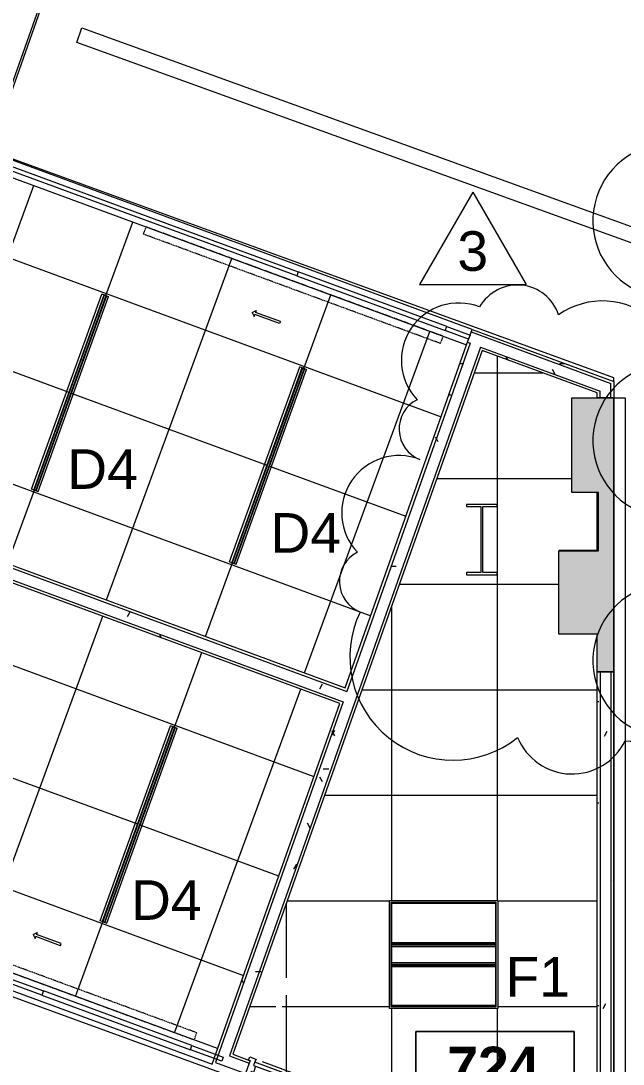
# Model space of a CAD drawing. Header units: inches. Extents: x -2332 to 1043, y -456 to 2193.
# Drawn here: x 31.1 to 168.1, y 247.8 to 484.9 of the extents above; entities that cross this region are included whole.
import ezdxf

# ---------------------------------------------------------------- set-up
doc = ezdxf.new("R2010")
doc.units = ezdxf.units.IN
doc.header["$MEASUREMENT"] = 0
doc.linetypes.add('Dash 1_16_', pattern=[0.125, 0.0625, -0.0625])
for name, color, linetype, lineweight in [('5033_00_7th-9th Floors_Updated_dwg', 8, 'Continuous', 9), ('A-AREA-IDEN', 2, 'Continuous', 9), ('A-CLNG', 13, 'Continuous', 13), ('A-CLNG-PATT', 13, 'Continuous', 13), ('A-DETL-GENF', 92, 'Continuous', 9), ('A-DOOR', 31, 'Continuous', 13), ('A-GENM', 13, 'Continuous', 9), ('A-GLAZ-CURT', 52, 'Continuous', 13), ('A-WALL', 113, 'Continuous', 13), ('A-WALL-PATT', 111, 'Continuous', 13), ('COLUMN', 7, 'Continuous', 9), ('E-LITE-EQPM', 33, 'Continuous', 9), ('E-LITE-EQPM-IDEN', 33, 'Continuous', 9), ('G-ANNO-REVC', 71, 'Continuous', 9), ('G-ANNO-REVC-IDEN', 71, 'Continuous', 9), ('I-WALL', 2, 'Continuous', 13)]:
    doc.layers.add(name, color=color, linetype=linetype, lineweight=lineweight)
doc.styles.add('Arial', font='arial.ttf', dxfattribs={"height": 9})
doc.styles.add('Swis721 Lt BT_B', font='', dxfattribs={"height": 9})
doc.styles.get('Swis721 Lt BT_B').set_extended_font_data('Swis721 Lt BT', bold=True)
pattern_1 = [(0, (0, 0), (30.72, 7.68), [1.267, -21.773, 1.267, -21.773, -122.88]), (0, (0, 0), (30.72, 7.68), [-46.08, 1.267, -44.813, 1.267, -21.773, -53.76]), (0, (0, 0), (30.72, 7.68), [-115.2, 1.267, -14.093, 1.267, -37.133]), (120, (11.52, 3.84), (-22.01108, 22.7643), [1.267, -21.773, 1.267, -21.773, -122.88]), (120, (11.52, 3.84), (-22.01108, 22.7643), [-46.08, 1.267, -44.813, 1.267, -21.773, -53.76]), (120, (11.52, 3.84), (-22.01108, 22.7643), [-115.2, 1.267, -14.093, 1.267, -37.133]), (240, (15.36, 19.2), (-8.70892, -30.4443), [1.267, -21.773, 1.267, -21.773, -122.88]), (240, (15.36, 19.2), (-8.70892, -30.4443), [-46.08, 1.267, -44.813, 1.267, -21.773, -53.76]), (240, (15.36, 19.2), (-8.70892, -30.4443), [-115.2, 1.267, -14.093, 1.267, -37.133])]

# ---------------------------------------------------------------- blocks, each defined once
blk = doc.blocks.new('5033_00_7th-9th Floors_Updated_dwg-8585573-7TH FLOOR REFLECTED CEILING PLAN')
at = {"layer": 'COLUMN', "color": 170}
for p, q in [((136.2, 194.5), (137.02, 194.5)), ((136.2, 194.5), (137.02, 194.5)), ((162.21, 184.5), (153.46, 184.5)), ((153.46, 184.5), (162.21, 184.5))]:
    blk.add_line(p, q, dxfattribs=at)
at = {"layer": 'COLUMN'}
for p, q in [((162.46, 184.5), (162.21, 184.5)), ((162.21, 184.5), (162.46, 184.5))]:
    blk.add_line(p, q, dxfattribs=at)
at = {"layer": 'COLUMN', "color": 170, "flags": 128}
for points in [[(132.45, 195), (132.45, 194.87), (132.45, 194.75), (132.45, 194.62), (132.45, 194.5)], [(139.45, 195), (137.7, 195), (135.95, 195), (134.2, 195), (132.45, 195)], [(132.45, 195), (132.45, 194.87), (132.45, 194.75), (132.45, 194.62), (132.45, 194.5)], [(139.45, 195), (137.7, 195), (135.95, 195), (134.2, 195), (132.45, 195)], [(132.45, 194.5), (133.27, 194.5), (134.08, 194.5), (134.89, 194.5), (135.7, 194.5)], [(132.45, 194.5), (133.27, 194.5), (134.08, 194.5), (134.89, 194.5), (135.7, 194.5)], [(135.7, 194.5), (135.7, 190.75), (135.7, 187), (135.7, 183.25), (135.7, 179.5)], [(135.7, 194.5), (135.7, 190.75), (135.7, 187), (135.7, 183.25), (135.7, 179.5)], [(136.2, 179.5), (136.2, 183.25), (136.2, 187), (136.2, 190.75), (136.2, 194.5)], [(136.2, 179.5), (136.2, 183.25), (136.2, 187), (136.2, 190.75), (136.2, 194.5)], [(137.05, 194.5), (137.83, 194.5), (138.64, 194.5), (139.45, 194.5)], [(137.05, 194.5), (137.83, 194.5), (138.64, 194.5), (139.45, 194.5)], [(139.45, 194.5), (139.45, 194.62), (139.45, 194.75), (139.45, 194.87), (139.45, 195)], [(139.45, 194.5), (139.45, 194.62), (139.45, 194.75), (139.45, 194.87), (139.45, 195)], [(135.7, 179.5), (134.89, 179.5), (134.08, 179.5), (133.27, 179.5), (132.45, 179.5)], [(132.45, 179.5), (132.45, 179.37), (132.45, 179.25), (132.45, 179.12), (132.45, 179)], [(135.7, 179.5), (134.89, 179.5), (134.08, 179.5), (133.27, 179.5), (132.45, 179.5)], [(132.45, 179.5), (132.45, 179.37), (132.45, 179.25), (132.45, 179.12), (132.45, 179)], [(132.45, 179), (134.2, 179), (135.95, 179), (137.7, 179), (139.45, 179)], [(132.45, 179), (134.2, 179), (135.95, 179), (137.7, 179), (139.45, 179)], [(139.45, 179.5), (138.64, 179.5), (137.83, 179.5), (137.02, 179.5), (136.2, 179.5)], [(139.45, 179.5), (138.64, 179.5), (137.83, 179.5), (137.02, 179.5), (136.2, 179.5)], [(139.45, 179), (139.45, 179.12), (139.45, 179.25), (139.45, 179.37), (139.45, 179.5)], [(139.45, 179), (139.45, 179.12), (139.45, 179.25), (139.45, 179.37), (139.45, 179.5)]]:
    blk.add_lwpolyline(points, dxfattribs=at)
blk = doc.blocks.new('Walls 2 - Walls 2-7683514-7TH FLOOR REFLECTED CEILING PLAN')
at = {"layer": 'A-WALL', "lineweight": 9}
blk.add_hatch(color=7, dxfattribs=at).paths.add_polyline_path([(162.46, 337), (165.96, 337), (165.94, 399.25), (156.46, 399.25), (156.46, 377.75), (162.46, 377.75), (162.46, 364.5), (153.46, 364.5), (153.46, 345.5), (162.21, 345.5), (162.21, 337)], flags=0)
at = {"layer": 'A-WALL', "color": 8, "lineweight": 20}
for p, q in [((156.46, 399.25), (165.96, 399.25)), ((156.46, 377.75), (156.46, 399.25)), ((165.96, 399.25), (165.96, 337)), ((162.46, 377.75), (156.46, 377.75)), ((162.46, 364.5), (162.46, 377.75)), ((153.46, 345.5), (153.46, 364.5)), ((153.46, 364.5), (162.46, 364.5)), ((162.21, 345.5), (153.46, 345.5)), ((162.21, 337), (162.21, 345.5)), ((165.96, 337), (162.21, 337))]:
    blk.add_line(p, q, dxfattribs=at)
blk = doc.blocks.new('Door - Single - Solid Door-8597956-7TH FLOOR REFLECTED CEILING PLAN')
at = {"layer": 'A-DOOR', "lineweight": 9}
for p, q in [((-15.63, 1.96), (-15.63, 2.71)), ((-15.63, 2.71), (-14.13, 2.71)), ((-14.13, 2.71), (-14.01, 2.71)), ((-14.13, 2.71), (-14.13, 1.21)), ((-12.63, 2.71), (22.12, 2.71)), ((22.12, 1.21), (22.12, 2.71)), ((22.12, 2.71), (23.62, 2.71)), ((23.62, 2.71), (23.62, 1.96)), ((-14.13, 1.21), (-13.63, 1.21)), ((-13.63, 1.21), (21.62, 1.21)), ((-13.63, 1.21), (-13.63, -0.29)), ((21.62, -0.29), (21.62, 1.21)), ((21.62, 1.21), (22.12, 1.21)), ((-15.63, -2.54), (-15.63, -1.79)), ((-13.63, -0.29), (-14.13, -0.29)), ((-14.13, -0.29), (-14.13, -2.54)), ((-13.63, -0.29), (21.62, -0.29)), ((22.12, -0.29), (21.62, -0.29)), ((22.12, -2.54), (22.12, -0.29)), ((23.62, -1.79), (23.62, -2.54)), ((-14.13, -2.54), (-15.63, -2.54)), ((-14.13, -2.54), (22.12, -2.54)), ((23.62, -2.54), (22.12, -2.54))]:
    blk.add_line(p, q, dxfattribs=at)
blk = doc.blocks.new('L-Recessed-Axis-Plano - Type F_2 X 2-4550865-7TH FLOOR REFLECTED CEILING PLAN')
at = {"layer": 'E-LITE-EQPM'}
for p, q in [((11.91, 11.87), (-11.91, 11.87)), ((-11.91, 11.87), (-11.91, -11.88)), ((11.91, -11.88), (11.91, 11.87)), ((-11.88, -11.56), (-11.88, 11.56)), ((-11.88, 11.56), (11.87, 11.56)), ((11.87, 11.56), (11.87, -11.56)), ((-11.88, 2.74), (11.87, 2.74)), ((11.87, 2.51), (-11.88, 2.51)), ((-11.88, 2.3), (11.87, 2.3)), ((-11.88, 2.2), (11.87, 2.2)), ((-11.88, 1.83), (11.87, 1.83)), ((-11.88, -1.83), (11.87, -1.83)), ((-11.88, -2.2), (11.87, -2.2)), ((-11.88, -2.3), (11.87, -2.3)), ((-11.88, -2.51), (11.87, -2.51)), ((-11.88, -2.74), (11.87, -2.74)), ((11.87, -11.56), (-11.88, -11.56)), ((-11.91, -11.88), (11.91, -11.88))]:
    blk.add_line(p, q, dxfattribs=at)
blk = doc.blocks.new('yellow light - yellow light-8090718-7TH FLOOR REFLECTED CEILING PLAN')
at = {"layer": 'A-GENM'}
for p, q in [((43.79, 480.03), (44.98, 483.32)), ((44.98, 483.32), (367.91, 366.71)), ((366.61, 363.46), (43.79, 480.03))]:
    blk.add_line(p, q, dxfattribs=at)
blk = doc.blocks.new('Ceilings 45 - Ceilings 38-8427138-7TH FLOOR REFLECTED CEILING PLAN')
at = {"layer": 'A-CLNG'}
for p, q in [((574.94, 978.42), (574.94, 1136.5)), ((574.94, 1136.5), (577.54, 1136.5)), ((577.54, 1136.5), (577.54, 979.36)), ((574.94, 953.11), (574.94, 978.42)), ((577.54, 978.31), (577.54, 953.11)), ((577.54, 953.11), (574.94, 953.11))]:
    blk.add_line(p, q, dxfattribs=at)
blk = doc.blocks.new('System Panel - Glazed-9610512-7TH FLOOR REFLECTED CEILING PLAN')
at = {"layer": 'A-GLAZ-CURT'}
for p, q in [((-59.36, -0.5), (-59.36, 0.5)), ((-59.36, 0.5), (15.77, 0.5)), ((15.77, 0.5), (15.77, -0.5)), ((51.77, -0.5), (51.77, 0.5)), ((51.77, 0.5), (59.36, 0.5)), ((59.36, 0.5), (59.36, -0.5)), ((15.77, -0.5), (-59.36, -0.5)), ((59.36, -0.5), (51.77, -0.5))]:
    blk.add_line(p, q, dxfattribs=at)
at = {"layer": 'A-GLAZ-CURT', "lineweight": 9}
for p, q in [((51.77, 0.5), (15.77, 0.5)), ((15.77, -0.5), (51.77, -0.5))]:
    blk.add_line(p, q, dxfattribs=at)
blk = doc.blocks.new('System Panel - Glazed-9610136-7TH FLOOR REFLECTED CEILING PLAN')
at = {"layer": 'A-GLAZ-CURT'}
for p, q in [((-58.34, -0.5), (-58.34, 0.5)), ((-58.34, 0.5), (16.66, 0.5)), ((16.66, 0.5), (16.66, -0.5)), ((52.66, -0.5), (52.66, 0.5)), ((52.66, 0.5), (58.34, 0.5)), ((58.34, 0.5), (58.34, -0.5)), ((16.66, -0.5), (-58.34, -0.5)), ((58.34, -0.5), (52.66, -0.5))]:
    blk.add_line(p, q, dxfattribs=at)
at = {"layer": 'A-GLAZ-CURT', "lineweight": 9}
for p, q in [((52.66, 0.5), (16.66, 0.5)), ((16.66, -0.5), (52.66, -0.5))]:
    blk.add_line(p, q, dxfattribs=at)
blk = doc.blocks.new('Barn Door - Glass Door - D13 - DEMOUNTABLE SLIDER-40_ x 96_-9605806-7TH FLOOR REFLECTED CEILING PLAN')
at = {"layer": 'A-DETL-GENF'}
for p, q in [((17.91, 11.5), (17.91, 12)), ((17.91, 12), (23.91, 12)), ((24.62, 11.75), (23.91, 12.46)), ((23.91, 12.46), (23.91, 12)), ((17.91, 11.5), (23.91, 11.5)), ((24.62, 11.75), (23.91, 11.04)), ((23.91, 11.04), (23.91, 11.5))]:
    blk.add_line(p, q, dxfattribs=at)
at = {"layer": 'A-DOOR', "linetype": 'Dash 1_16_', "lineweight": 9}
for p, q in [((-18, 3.62), (54, 3.62)), ((-18, 3.62), (-18, 1.87)), ((54, 3.62), (54, 1.87)), ((-18, 1.87), (54, 1.87))]:
    blk.add_line(p, q, dxfattribs=at)
blk = doc.blocks.new('Barn Door - Glass Door - D13 - DEMOUNTABLE SLIDER-40_ x 96_-9605833-7TH FLOOR REFLECTED CEILING PLAN')
at = {"layer": 'A-DETL-GENF'}
for p, q in [((17.91, -11.5), (17.91, -12)), ((17.91, -11.5), (23.91, -11.5)), ((24.62, -11.75), (23.91, -11.04)), ((23.91, -11.04), (23.91, -11.5)), ((24.62, -11.75), (23.91, -12.46)), ((17.91, -12), (23.91, -12)), ((23.91, -12.46), (23.91, -12))]:
    blk.add_line(p, q, dxfattribs=at)
at = {"layer": 'A-DOOR', "linetype": 'Dash 1_16_', "lineweight": 9}
for p, q in [((-18, -1.87), (54, -1.87)), ((-18, -3.62), (-18, -1.87)), ((54, -3.62), (54, -1.87)), ((-18, -3.62), (54, -3.62))]:
    blk.add_line(p, q, dxfattribs=at)
blk = doc.blocks.new('TBARLED SMARTLIGHT 9-16_DIFFUSING 2_ and 4_ - Type D_4_ 9_16 - Diffusing Lens-V32-7TH FLOOR REFLECTED CEILING PLAN')
at = {"layer": 'E-LITE-EQPM'}
for p, q in [((-0.8, 23.56), (-0.8, -23.56)), ((-0.3, 23.56), (-0.8, 23.56)), ((-0.3, 23.56), (0.3, 23.56)), ((-0.3, 23.52), (-0.3, 23.56)), ((-0.3, 23.52), (-0.21, 23.52)), ((-0.3, -23.52), (-0.3, 23.52)), ((0.3, 23.52), (-0.3, 23.52)), ((-0.21, -23.52), (-0.21, 23.52)), ((-0.2, 23.5), (0.2, 23.5)), ((-0.2, -23.5), (-0.2, 23.5)), ((0.2, -23.5), (0.2, 23.5)), ((0.21, 23.52), (0.3, 23.52)), ((0.21, -23.52), (0.21, 23.52)), ((0.3, 23.56), (0.3, 23.52)), ((0.3, 23.56), (0.8, 23.56)), ((0.3, -23.52), (0.3, 23.52)), ((0.8, 23.56), (0.8, -23.56)), ((-0.3, -23.56), (-0.8, -23.56)), ((-0.21, -23.52), (-0.3, -23.52)), ((-0.3, -23.52), (0.3, -23.52)), ((-0.3, -23.56), (-0.3, -23.52)), ((0.3, -23.56), (-0.3, -23.56)), ((0.2, -23.5), (-0.2, -23.5)), ((0.3, -23.52), (0.21, -23.52)), ((0.3, -23.52), (0.3, -23.56)), ((0.3, -23.56), (0.8, -23.56))]:
    blk.add_line(p, q, dxfattribs=at)
blk = doc.blocks.new('Room Tag - Number Only-4120135-7TH FLOOR REFLECTED CEILING PLAN')
at = {"layer": 'A-AREA-IDEN'}
for p, q in [((-0.1881, -0.1636), (-0.1881, -0.0018)), ((-0.1881, -0.0018), (0.1869, -0.0018)), ((0.1869, -0.0018), (-0.1881, -0.0018)), ((-0.1881, -0.0018), (-0.1881, -0.1636)), ((0.1869, -0.0018), (0.1869, -0.1636)), ((0.1869, -0.1636), (0.1869, -0.0018)), ((0.1869, -0.1636), (-0.1881, -0.1636)), ((-0.1881, -0.1636), (0.1869, -0.1636))]:
    blk.add_line(p, q, dxfattribs=at)
blk = doc.blocks.new('Family - ___-9772867-7TH FLOOR REFLECTED CEILING PLAN')
at = {"layer": 'G-ANNO-REVC'}
for centre in [(178.7, 439.49), (178.7, 389.49), (178.7, 339.49)]:
    blk.add_arc(centre, 17.5, 90, 244.7912, dxfattribs=at)
blk = doc.blocks.new('Family - ___-9782243-7TH FLOOR REFLECTED CEILING PLAN')
at = {"layer": 'G-ANNO-REVC'}
for centre, radius, start, end in [((144.03, 415.01), 9.89, 18.4448, 150.2551), ((130.69, 407.78), 13.03, 68.6175, 223.4088), ((163.36, 403.96), 17.31, 330.2551, 125.0464), ((124.58, 392.17), 7.45, 116.8072, 248.6175), ((177.4, 387.97), 7.47, 310.6295, 82.4399), ((117.11, 373.1), 13.03, 68.6175, 223.4088), ((175.19, 371.3), 13.08, 262.4399, 57.2311), ((111, 357.5), 7.45, 116.8072, 248.6175), ((172.49, 350.92), 7.47, 310.6295, 82.4399), ((129.38, 340.32), 23.45, 154.0885, 308.8797), ((170.27, 334.25), 13.08, 262.4399, 57.2311), ((156.5, 327.14), 13.4, 202.2782, 334.0885)]:
    blk.add_arc(centre, radius, start, end, dxfattribs=at)
blk = doc.blocks.new('Revision Tag - Revision Tag-133968-7TH FLOOR REFLECTED CEILING PLAN')
at = {"layer": 'G-ANNO-REVC-IDEN'}
for p, q in [((0, 0.1384), (-0.1263, -0.0804)), ((0, 0.1384), (0.1263, -0.0804)), ((-0.1263, -0.0804), (0.1263, -0.0804))]:
    blk.add_line(p, q, dxfattribs=at)

msp = doc.modelspace()

# ---------------------------------------------------------------- hatches: boundary and pattern name
at = {"layer": 'A-CLNG-PATT'}
h = msp.add_hatch(dxfattribs=at)
h.set_pattern_fill('FP_40', color=256, style=0, pattern_type=2)
h.set_pattern_definition([(339.815, (64.802, 392.12), (-8.281, -22.526), []), (249.815, (64.802, 392.12), (-22.526, 8.281), [])])
h.paths.add_polyline_path([(104.87823, 333.3385), (132.47232, 411.28972), (24.72634, 450.89991), (-3.79967, 373.29128), (104.66949, 333.41523)], flags=0)
h.paths.add_polyline_path([(79.60363, 361.5758), (79.04818, 361.77637), (95.05302, 406.1003), (95.60847, 405.89973), (79.61955, 361.61989)], flags=0)
h.paths.add_polyline_path([(34.55154, 378.13811), (33.99609, 378.33867), (50.00093, 422.6626), (50.55638, 422.46203), (34.56746, 378.18219)], flags=0)
h = msp.add_hatch(dxfattribs=at)
h.set_pattern_fill('FP_34', color=256, style=0, pattern_type=2)
h.set_pattern_definition([(90, (139.467, 284.882), (24, -1e-15), []), (0, (139.467, 284.882), (0, -24), [])])
h.paths.add_polyline_path([(162.20913, 219.56718), (162.20913, 230.96982), (158.5163, 220.92476), (160.09433, 220.34463)], flags=0)
h.paths.add_polyline_path([(154.99661, 222.21869), (162.20913, 241.83788), (162.20913, 345.49788), (153.45913, 345.49788), (153.45913, 364.49788), (162.20913, 364.49788), (162.20913, 377.74788), (156.45913, 377.74788), (156.45913, 399.24788), (162.20913, 399.24788), (162.20913, 400.35771), (136.01302, 409.98807), (79.34154, 250.03143), (82.88175, 248.72996), (83.14053, 249.4339), (84.54841, 248.91633), (84.28962, 248.21239), (118.31333, 235.7044), (118.57212, 236.40834), (119.98, 235.89077), (119.72121, 235.18683), (139.57389, 227.88847)], flags=0)
h.paths.add_polyline_path([(85.95629, 248.39875), (84.66573, 248.87319), (97.08746, 282.66226), (98.37801, 282.18782), (86.03048, 248.60057)], flags=0)
h.paths.add_polyline_path([(139.57389, 260.44001), (114.94889, 260.44001), (114.94889, 285.00251), (139.57389, 285.00251), (139.57389, 261.60288)], flags=0)
h = msp.add_hatch(dxfattribs=at)
h.set_pattern_fill('FP_41', color=256, style=0, pattern_type=2)
h.set_pattern_definition([(339.815, (35.362, 310.55), (-8.281, -22.526), []), (249.815, (35.362, 310.55), (-22.526, 8.281), [])])
h.paths.add_polyline_path([(75.82179, 251.32599), (103.62582, 329.80354), (-5.09793, 369.77318), (-33.8067, 291.62823), (75.8216, 251.32606)], flags=0)
h.paths.add_polyline_path([(50.16171, 280.00676), (49.60626, 280.20733), (65.6111, 324.53126), (66.16655, 324.33069), (50.17763, 280.05085)], flags=0)
h.paths.add_polyline_path([(5.10962, 296.56906), (4.55418, 296.76963), (20.55901, 341.09356), (21.11446, 340.89299), (5.12554, 296.61315)], flags=0)
at = {"layer": 'A-WALL-PATT', "lineweight": 9}
h = msp.add_hatch(dxfattribs=at)
h.set_pattern_fill('FP_1', color=256, style=0, pattern_type=2)
h.set_pattern_definition(pattern_1)
h.paths.add_polyline_path([(162.83413, 400.79384), (162.83413, 403.45742), (133.55059, 414.2228), (132.68797, 411.87634), (162.79605, 400.80784)], flags=0)
h.paths.add_polyline_path([(24.94199, 451.48652), (25.20078, 452.19046), (24.61416, 452.40612), (24.35537, 451.70218), (24.72634, 451.5658)], flags=0)
h.paths.add_polyline_path([(25.54582, 453.12905), (25.80461, 453.83299), (25.21799, 454.04864), (24.95921, 453.3447), (25.36984, 453.19374)], flags=0)
h = msp.add_hatch(dxfattribs=at)
h.set_pattern_fill('FP_1', color=256, style=0, pattern_type=2)
h.set_pattern_definition(pattern_1)
h.paths.add_polyline_path([(165.33413, 402.53836), (165.33413, 403.20426), (133.76625, 414.80942), (133.55059, 414.2228), (164.32169, 402.91056)], flags=0)
h = msp.add_hatch(dxfattribs=at)
h.set_pattern_fill('FP_1', color=256, style=0, pattern_type=2)
h.set_pattern_definition(pattern_1)
h.paths.add_polyline_path([(75.36458, 248.16398), (75.61525, 248.87152), (75.0286, 249.08719), (74.77792, 248.37965)], flags=0)
h.paths.add_polyline_path([(75.94923, 249.81417), (104.42121, 330.17703), (103.83455, 330.3927), (75.36458, 250.0291), (75.82179, 249.86102)], flags=0)
h.paths.add_polyline_path([(105.25615, 332.53367), (133.07973, 411.06642), (132.49308, 411.28209), (104.66949, 332.74934), (104.87823, 332.6726)], flags=0)
h = msp.add_hatch(dxfattribs=at)
h.set_pattern_fill('FP_1', color=256, style=0, pattern_type=2)
h.set_pattern_definition(pattern_1)
h.paths.add_polyline_path([(78.54615, 249.65794), (135.63509, 410.7929), (133.28847, 411.65558), (76.19952, 250.52062), (77.53019, 250.03143)], flags=0)
h = msp.add_hatch(dxfattribs=at)
h.set_pattern_fill('FP_1', color=256, style=0, pattern_type=2)
h.set_pattern_definition(pattern_1)
h.paths.add_polyline_path([(162.20913, 400.35771), (162.20913, 401.02361), (135.63509, 410.7929), (135.42636, 410.20374), (162.12704, 400.38789)], flags=0)
h.paths.add_polyline_path([(133.07973, 411.06642), (133.28847, 411.65558), (132.68797, 411.87634), (132.49308, 411.28209)], flags=0)
h = msp.add_hatch(dxfattribs=at)
h.set_pattern_fill('FP_1', color=256, style=0, pattern_type=2)
h.set_pattern_definition(pattern_1)
h.paths.add_polyline_path([(79.34154, 250.03143), (136.01302, 409.98807), (135.42636, 410.20374), (78.75488, 250.2471)], flags=0)
h = msp.add_hatch(dxfattribs=at)
h.set_pattern_fill('FP_1', color=256, style=0, pattern_type=2)
h.set_pattern_definition(pattern_1)
h.paths.add_polyline_path([(104.42121, 330.17703), (105.25615, 332.53367), (-4.01966, 372.70625), (-4.88228, 370.35979), (103.83455, 330.3927)], flags=0)
h.paths.add_polyline_path([(-8.40197, 371.65372), (-7.53935, 374.00018), (-68.19477, 396.29867), (-69.03848, 393.94526), (-8.61763, 371.733)], flags=0)
h = msp.add_hatch(dxfattribs=at)
h.set_pattern_fill('FP_1', color=256, style=0, pattern_type=2)
h.set_pattern_definition(pattern_1)
h.paths.add_polyline_path([(104.66949, 332.74934), (104.87823, 333.3385), (-3.804, 373.29287), (-4.01966, 372.70625), (103.83455, 333.05628)], flags=0)
h.paths.add_polyline_path([(-7.53935, 374.00018), (-7.32803, 374.58839), (-67.97911, 396.88529), (-68.18409, 396.29474), (-8.40197, 374.3173)], flags=0)
h = msp.add_hatch(dxfattribs=at)
h.set_pattern_fill('FP_1', color=256, style=0, pattern_type=2)
h.set_pattern_definition(pattern_1)
h.paths.add_polyline_path([(103.62582, 329.80354), (103.83455, 330.3927), (-4.88228, 370.35979), (-5.09793, 369.77318), (102.02321, 330.3927)], flags=0)
h.paths.add_polyline_path([(-8.61763, 371.06711), (-8.40197, 371.65372), (-69.05739, 393.95221), (-69.25208, 393.35789), (-10.21331, 371.65372)], flags=0)
h = msp.add_hatch(dxfattribs=at)
h.set_pattern_fill('FP_1', color=256, style=0, pattern_type=2)
h.set_pattern_definition(pattern_1)
h.paths.add_polyline_path([(162.20913, 240.02654), (162.83413, 241.83788), (162.83413, 336.99788), (162.20913, 336.99788), (162.20913, 241.28166)], flags=0)
h = msp.add_hatch(dxfattribs=at)
h.set_pattern_fill('FP_1', color=256, style=0, pattern_type=2)
h.set_pattern_definition(pattern_1)
h.paths.add_polyline_path([(162.83413, 234.48126), (165.33413, 241.28166), (165.33413, 336.99788), (162.83413, 336.99788), (162.83413, 239.47032)], flags=0)
h = msp.add_hatch(dxfattribs=at)
h.set_pattern_fill('FP_1', color=256, style=0, pattern_type=2)
h.set_pattern_definition(pattern_1)
h.paths.add_polyline_path([(165.33413, 239.47032), (165.95913, 241.17042), (165.95913, 336.99788), (165.33413, 336.99788), (165.33413, 241.17042)], flags=0)
h = msp.add_hatch(dxfattribs=at)
h.set_pattern_fill('FP_1', color=256, style=0, pattern_type=2)
h.set_pattern_definition(pattern_1)
h.paths.add_polyline_path([(156.85141, 218.20733), (157.71403, 220.5538), (119.15359, 234.7296), (118.29097, 232.38314), (153.15241, 219.56718)], flags=0)
h.paths.add_polyline_path([(82.15544, 245.66749), (83.01806, 248.01395), (76.19952, 250.52062), (75.94923, 249.81417), (77.12808, 249.38079), (76.95536, 248.91096), (76.31978, 248.61251), (75.61525, 248.87152), (75.36458, 248.16398), (81.93979, 245.74677)], flags=0)
h = msp.add_hatch(dxfattribs=at)
h.set_pattern_fill('FP_1', color=256, style=0, pattern_type=2)
h.set_pattern_definition(pattern_1)
h.paths.add_polyline_path([(157.22237, 217.40506), (157.43803, 217.99168), (118.29097, 232.38314), (118.07531, 231.79653), (151.34107, 219.56718)], flags=0)
h.paths.add_polyline_path([(81.93979, 245.08087), (82.15544, 245.66749), (74.77792, 248.37965), (74.56919, 247.79049), (80.3441, 245.66749)], flags=0)

# ---------------------------------------------------------------- linework, layer by layer
at = {"layer": 'A-CLNG'}
for p, q in [((165.95913, 403.78658), (24.14793, 455.35656)), ((24.72634, 450.89991), (132.47232, 411.28972)), ((165.95913, 402.97449), (165.95913, 403.78658)), ((162.20913, 364.49788), (162.20913, 377.74788)), ((162.20913, 261.60288), (162.20913, 345.49788)), ((75.8216, 251.32606), (-33.82371, 291.63449)), ((-35.6394, 286.69555), (165.95913, 213.38376)), ((114.94889, 285.00251), (139.57389, 285.00251)), ((114.94889, 260.44001), (114.94889, 285.00251)), ((139.57389, 285.00251), (139.57389, 260.44001)), ((139.57389, 260.44001), (114.94889, 260.44001)), ((79.34154, 250.03143), (82.88175, 248.72996)), ((118.31333, 235.7044), (84.28962, 248.21239))]:
    msp.add_line(p, q, dxfattribs=at)
at = {"layer": 'A-WALL'}
for p, q in [((133.55059, 414.2228), (165.33413, 402.53836)), ((135.63509, 410.7929), (78.54615, 249.65794)), ((133.28847, 411.65558), (105.25615, 332.53367)), ((132.68797, 411.87634), (133.28847, 411.65558)), ((135.63509, 410.7929), (162.83413, 400.79384)), ((162.83413, 399.24788), (162.83413, 400.79384)), ((165.33413, 399.24788), (165.33413, 402.53836)), ((-4.01966, 372.70625), (105.25615, 332.53367)), ((-4.88228, 370.35979), (104.42121, 330.17703)), ((162.83413, 336.99788), (162.83413, 241.72663)), ((165.33413, 336.99788), (165.33413, 241.28166)), ((104.42121, 330.17703), (75.36458, 248.16398)), ((78.54615, 249.65794), (83.01806, 248.01395)), ((75.36458, 248.16398), (82.15544, 245.66749))]:
    msp.add_line(p, q, dxfattribs=at)
at = {"layer": 'I-WALL', "lineweight": 9}
for p, q in [((49.37872, 528.09414), (25.34173, 460.22498)), ((25.81304, 460.05806), (49.85004, 527.92722)), ((133.76625, 414.80942), (26.02027, 454.4196)), ((-35.11764, 288.1148), (74.56919, 247.79111))]:
    msp.add_line(p, q, dxfattribs=at)
at = {"layer": 'I-WALL'}
for p, q in [((132.47232, 411.28972), (133.76625, 414.80942)), ((133.76625, 414.80942), (165.95913, 402.97449)), ((104.87823, 333.3385), (132.49308, 411.28209)), ((132.49308, 411.28209), (132.47232, 411.28972)), ((136.01302, 409.98807), (79.34154, 250.03143)), ((162.20913, 400.35771), (136.01302, 409.98807)), ((165.95913, 402.97449), (165.95913, 399.24788)), ((162.20913, 399.24788), (162.20913, 400.35771)), ((165.95913, 399.24788), (162.20913, 399.24788)), ((-3.804, 373.29287), (104.87823, 333.3385)), ((103.62582, 329.80354), (-5.09793, 369.77318)), ((162.20913, 336.99788), (165.95913, 336.99788)), ((165.95913, 336.99788), (165.95913, 241.17042)), ((74.56919, 247.79049), (103.62582, 329.80354)), ((162.20913, 241.83788), (162.20913, 261.60288)), ((83.23372, 248.60057), (81.93979, 245.08087)), ((82.88175, 248.72996), (83.23372, 248.60057))]:
    msp.add_line(p, q, dxfattribs=at)

# ---------------------------------------------------------------- block references
at = {"layer": '5033_00_7th-9th Floors_Updated_dwg', "color": 7}
msp.add_blockref('5033_00_7th-9th Floors_Updated_dwg-8585573-7TH FLOOR REFLECTED CEILING PLAN', (0, 180.01878), dxfattribs=at)
at = {"layer": 'A-AREA-IDEN', "xscale": 95.99999999999994, "yscale": 95.99999999999994, "zscale": 95.99999999999994}
msp.add_blockref('Room Tag - Number Only-4120135-7TH FLOOR REFLECTED CEILING PLAN', (138.99287, 255.35952), dxfattribs=at)
at = {"layer": 'A-CLNG'}
msp.add_blockref('Ceilings 45 - Ceilings 38-8427138-7TH FLOOR REFLECTED CEILING PLAN', (-408.98421, -737.25133), dxfattribs=at)
at = {"layer": 'A-DOOR'}
for name, p, rotation in [('Barn Door - Glass Door - D13 - DEMOUNTABLE SLIDER-40_ x 96_-9605806-7TH FLOOR REFLECTED CEILING PLAN', (110.90186, 421.21726), 159.8152783315898), ('Barn Door - Glass Door - D13 - DEMOUNTABLE SLIDER-40_ x 96_-9605833-7TH FLOOR REFLECTED CEILING PLAN', (52.93505, 257.74206), 159.8152783315898), ('Door - Single - Solid Door-8597956-7TH FLOOR REFLECTED CEILING PLAN', (96.87506, 241.4934), 339.8152783315902)]:
    msp.add_blockref(name, p, dxfattribs=dict(at, rotation=rotation))
at = {"layer": 'A-GENM'}
msp.add_blockref('yellow light - yellow light-8090718-7TH FLOOR REFLECTED CEILING PLAN', (0, 0), dxfattribs=at)
at = {"layer": 'A-GLAZ-CURT', "lineweight": 9}
for name, p, rotation in [('System Panel - Glazed-9610136-7TH FLOOR REFLECTED CEILING PLAN', (78.36637, 433.17815), 339.8152783315902), ('System Panel - Glazed-9610512-7TH FLOOR REFLECTED CEILING PLAN', (21.24244, 269.39307), 339.8152783315898)]:
    msp.add_blockref(name, p, dxfattribs=dict(at, rotation=rotation))
at = {"layer": 'A-WALL', "lineweight": 9}
msp.add_blockref('Walls 2 - Walls 2-7683514-7TH FLOOR REFLECTED CEILING PLAN', (0, 0), dxfattribs=at)
at = {"layer": 'E-LITE-EQPM', "extrusion": (0, 0, -1)}
for name, p, rotation in [('TBARLED SMARTLIGHT 9-16_DIFFUSING 2_ and 4_ - Type D_4_ 9_16 - Diffusing Lens-V32-7TH FLOOR REFLECTED CEILING PLAN', (-42.27624, 400.40035), 199.8540428844773), ('TBARLED SMARTLIGHT 9-16_DIFFUSING 2_ and 4_ - Type D_4_ 9_16 - Diffusing Lens-V32-7TH FLOOR REFLECTED CEILING PLAN', (-87.32832, 383.83805), 199.8540428844773), ('TBARLED SMARTLIGHT 9-16_DIFFUSING 2_ and 4_ - Type D_4_ 9_16 - Diffusing Lens-V32-7TH FLOOR REFLECTED CEILING PLAN', (-57.8864, 302.26901), 199.8540428844773), ('L-Recessed-Axis-Plano - Type F_2 X 2-4550865-7TH FLOOR REFLECTED CEILING PLAN', (-127.26139, 272.72126), 180)]:
    msp.add_blockref(name, p, dxfattribs=dict(at, rotation=rotation))
at = {"layer": 'G-ANNO-REVC'}
for name in ['Family - ___-9772867-7TH FLOOR REFLECTED CEILING PLAN', 'Family - ___-9782243-7TH FLOOR REFLECTED CEILING PLAN']:
    msp.add_blockref(name, (0, 0), dxfattribs=at)
at = {"layer": 'G-ANNO-REVC-IDEN', "xscale": 95.99999999999994, "yscale": 95.99999999999994, "zscale": 95.99999999999994}
msp.add_blockref('Revision Tag - Revision Tag-133968-7TH FLOOR REFLECTED CEILING PLAN', (133.93131, 432.72213), dxfattribs=at)

# ---------------------------------------------------------------- texts
at = {"layer": 'A-AREA-IDEN', "insert": (128.09707, 251.75734), "char_height": 9, "width": 25.452, "attachment_point": 1, "style": 'Swis721 Lt BT_B'}
msp.add_mtext('724', dxfattribs=at)
at = {"layer": 'E-LITE-EQPM-IDEN', "char_height": 9, "attachment_point": 1, "style": 'Arial'}
for s, insert, width in [('D4', (41.61944, 387.56153), 19.695), ('D4', (87.84771, 373.04814), 19.695), ('D4', (56.13598, 289.59037), 19.695), ('F1', (141.33668, 272.12237), 17.877)]:
    msp.add_mtext(s, dxfattribs=dict(at, insert=insert, width=width))
at = {"layer": 'G-ANNO-REVC-IDEN', "insert": (130.38803, 437.12023), "char_height": 9, "width": 8.484, "attachment_point": 1, "style": 'Arial'}
msp.add_mtext('3', dxfattribs=at)

doc.saveas('drawing.dxf')
